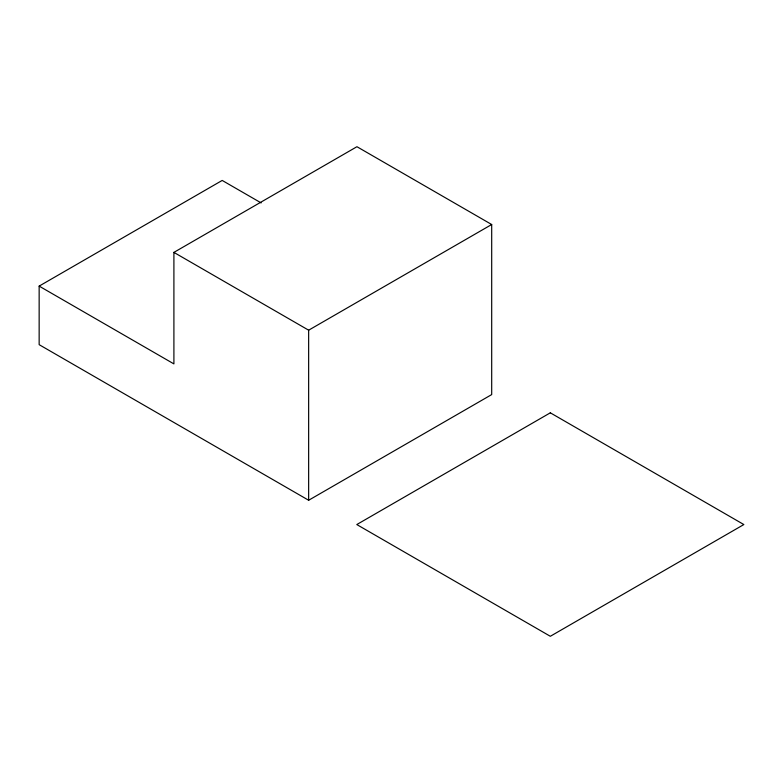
<?xml version="1.0" encoding="UTF-8"?>
<svg xmlns="http://www.w3.org/2000/svg" width="783" height="783" viewBox="0 0 783 783"><rect width="100%" height="100%" fill="white"/><g stroke="black" fill="none" stroke-linecap="round" stroke-linejoin="round"><path stroke-width="1.17" d="M39.15 286.108L173.904 363.899L173.904 252.39L356.94 146.715L491.695 224.515L491.695 394.583L308.649 500.259L39.15 344.667L39.15 286.108L222.186 180.433L261.14 202.914M173.904 252.39L308.649 330.191L491.695 224.515M308.649 330.191L308.649 500.259M550.322 412.817L356.794 524.551L550.322 636.285L743.85 524.551L550.322 412.817"/></g></svg>
